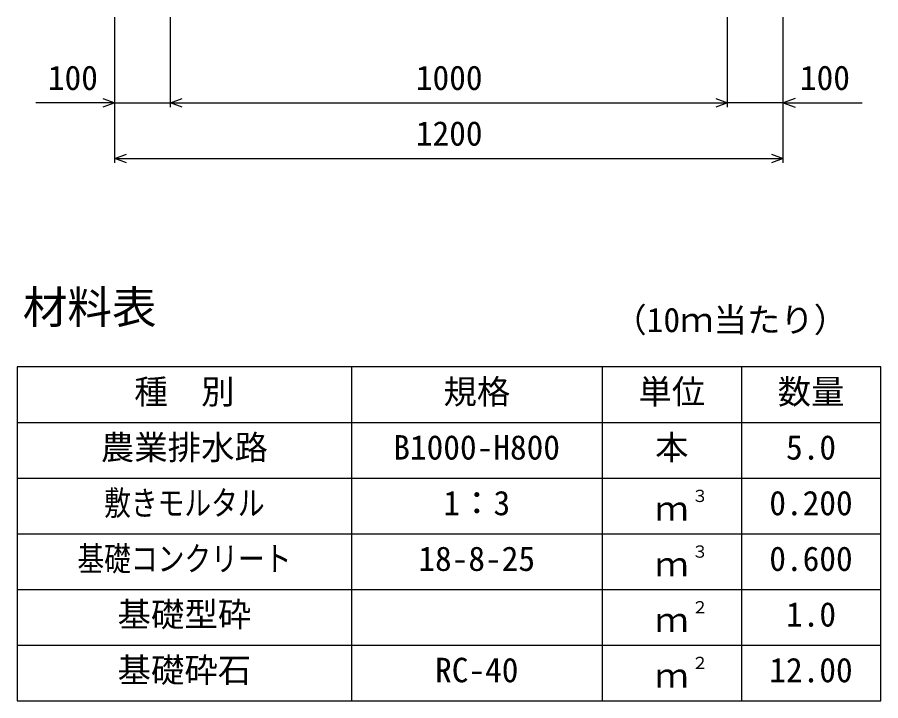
# Model space of a CAD drawing. Units: millimetres, scale not verified. Extents: x -33600 to 33600, y -11880 to 11880.
# Drawn here: x 9693 to 11243, y 1192 to 2420 of the extents above; entities that cross this region are included whole.
import ezdxf
from ezdxf.enums import TextEntityAlignment as Align

# ---------------------------------------------------------------- set-up
doc = ezdxf.new("R2010")
doc.units = ezdxf.units.MM
doc.header["$LTSCALE"] = 40
for name, color, linetype, lineweight in [('0-0_DIM', 7, 'Continuous', 25), ('0-3_HYO', 3, 'Continuous', 25), ('0-4_HYO2', 4, 'Continuous', 25), ('0-7_TXT', 7, 'Continuous', 25)]:
    doc.layers.add(name, color=color, linetype=linetype, lineweight=lineweight)
doc.styles.add('ＭＳ ゴシック', font='')
doc.styles.get('ＭＳ ゴシック').set_extended_font_data('MS Gothic')

msp = doc.modelspace()

# ---------------------------------------------------------------- linework, layer by layer
at = {"layer": '0-0_DIM'}
for p, q in [((9868.16, 2158.4), (9868.16, 2419.76)), ((9968.16, 2258.4), (9968.16, 2419.76)), ((10968.16, 2258.4), (10968.16, 2419.76)), ((11068.16, 2158.4), (11068.16, 2419.76)), ((9868.16, 2265.9), (9726.36, 2265.9)), ((9868.16, 2265.9), (9968.16, 2265.9)), ((9968.16, 2265.9), (10968.16, 2265.9)), ((11068.16, 2265.9), (10968.16, 2265.9)), ((11068.16, 2265.9), (11209.95, 2265.9)), ((9868.16, 2165.9), (11068.16, 2165.9))]:
    msp.add_line(p, q, dxfattribs=at)
for points in [[(9847.01, 2273.59), (9868.16, 2265.9), (9847.01, 2258.2)], [(9989.3, 2258.2), (9968.16, 2265.9), (9989.3, 2273.59)], [(10947.01, 2273.59), (10968.16, 2265.9), (10947.01, 2258.2)], [(11089.3, 2273.59), (11068.16, 2265.9), (11089.3, 2258.2)], [(9889.3, 2158.2), (9868.16, 2165.9), (9889.3, 2173.59)], [(11047.01, 2173.59), (11068.16, 2165.9), (11047.01, 2158.2)]]:
    msp.add_lwpolyline(points, dxfattribs=at)
at = {"layer": '0-3_HYO'}
for p, q in [((10293.16, 1791.95), (10293.16, 1191.95)), ((10743.16, 1791.95), (10743.16, 1191.95)), ((10993.16, 1791.95), (10993.16, 1191.95)), ((9693.16, 1691.95), (11243.16, 1691.95))]:
    msp.add_line(p, q, dxfattribs=at)
msp.add_lwpolyline([(9693.16, 1191.95), (11243.16, 1191.95), (11243.16, 1791.95), (9693.16, 1791.95)], close=True, dxfattribs=at)
at = {"layer": '0-4_HYO2'}
for p, q in [((9693.16, 1591.95), (11243.16, 1591.95)), ((9693.16, 1491.95), (11243.16, 1491.95)), ((9693.16, 1391.95), (11243.16, 1391.95)), ((9693.16, 1291.95), (11243.16, 1291.95))]:
    msp.add_line(p, q, dxfattribs=at)

# ---------------------------------------------------------------- texts
at = {"layer": '0-0_DIM', "style": 'ＭＳ ゴシック'}
for s, p in [('100', (9748.16, 2275.9)), ('1000', (10408.69, 2275.9)), ('100', (11098.16, 2275.9)), ('1200', (10408.69, 2175.9))]:
    msp.add_text(s, height=43.99, dxfattribs=at).set_placement(p, align=Align.BOTTOM_LEFT)
at = {"layer": '0-7_TXT', "style": 'ＭＳ ゴシック'}
for s, height, p in [('材料表', 58.65, (9703.16, 1851.95)), ('（10ｍ当たり）', 43.99, (10763.15, 1840.95)), ('種\u3000別', 43.99, (9903.16, 1711.95)), ('規格', 43.99, (10458.16, 1711.95)), ('単位', 43.99, (10808.16, 1711.95)), ('数量', 43.99, (11058.16, 1711.95)), ('農業排水路', 43.99, (9843.16, 1611.95)), ('本', 43.99, (10838.16, 1611.95)), ('B1000-H800', 43.99, (10368.16, 1611.95)), ('5.0', 43.99, (11073.16, 1611.95)), ('1：3', 43.99, (10458.16, 1511.95)), ('３', 21.99, (10903.7, 1542.32)), ('0.200', 43.99, (11043.16, 1511.95)), ('ｍ', 43.99, (10838.16, 1501.95)), ('18-8-25', 43.99, (10413.16, 1411.95)), ('３', 21.99, (10903.7, 1442.32)), ('0.600', 43.99, (11043.16, 1411.95)), ('ｍ', 43.99, (10838.16, 1401.95)), ('基礎型砕', 43.99, (9873.16, 1311.95)), ('２', 21.99, (10903.7, 1342.32)), ('1.0', 43.99, (11073.16, 1311.95)), ('ｍ', 43.99, (10838.16, 1301.95)), ('基礎砕石', 43.99, (9873.16, 1211.95)), ('２', 21.99, (10903.7, 1242.32)), ('RC-40', 43.99, (10443.16, 1211.95)), ('12.00', 43.99, (11043.16, 1211.95)), ('ｍ', 43.99, (10838.16, 1201.95))]:
    msp.add_text(s, height=height, dxfattribs=at).set_placement(p, align=Align.BOTTOM_LEFT)
at = {"layer": '0-7_TXT', "style": 'ＭＳ ゴシック', "width": 0.8}
for s, p in [('敷きモルタル', (9849.16, 1511.95)), ('基礎コンクリート', (9801.16, 1411.95))]:
    msp.add_text(s, height=43.99, dxfattribs=at).set_placement(p, align=Align.BOTTOM_LEFT)

doc.saveas('drawing.dxf')
